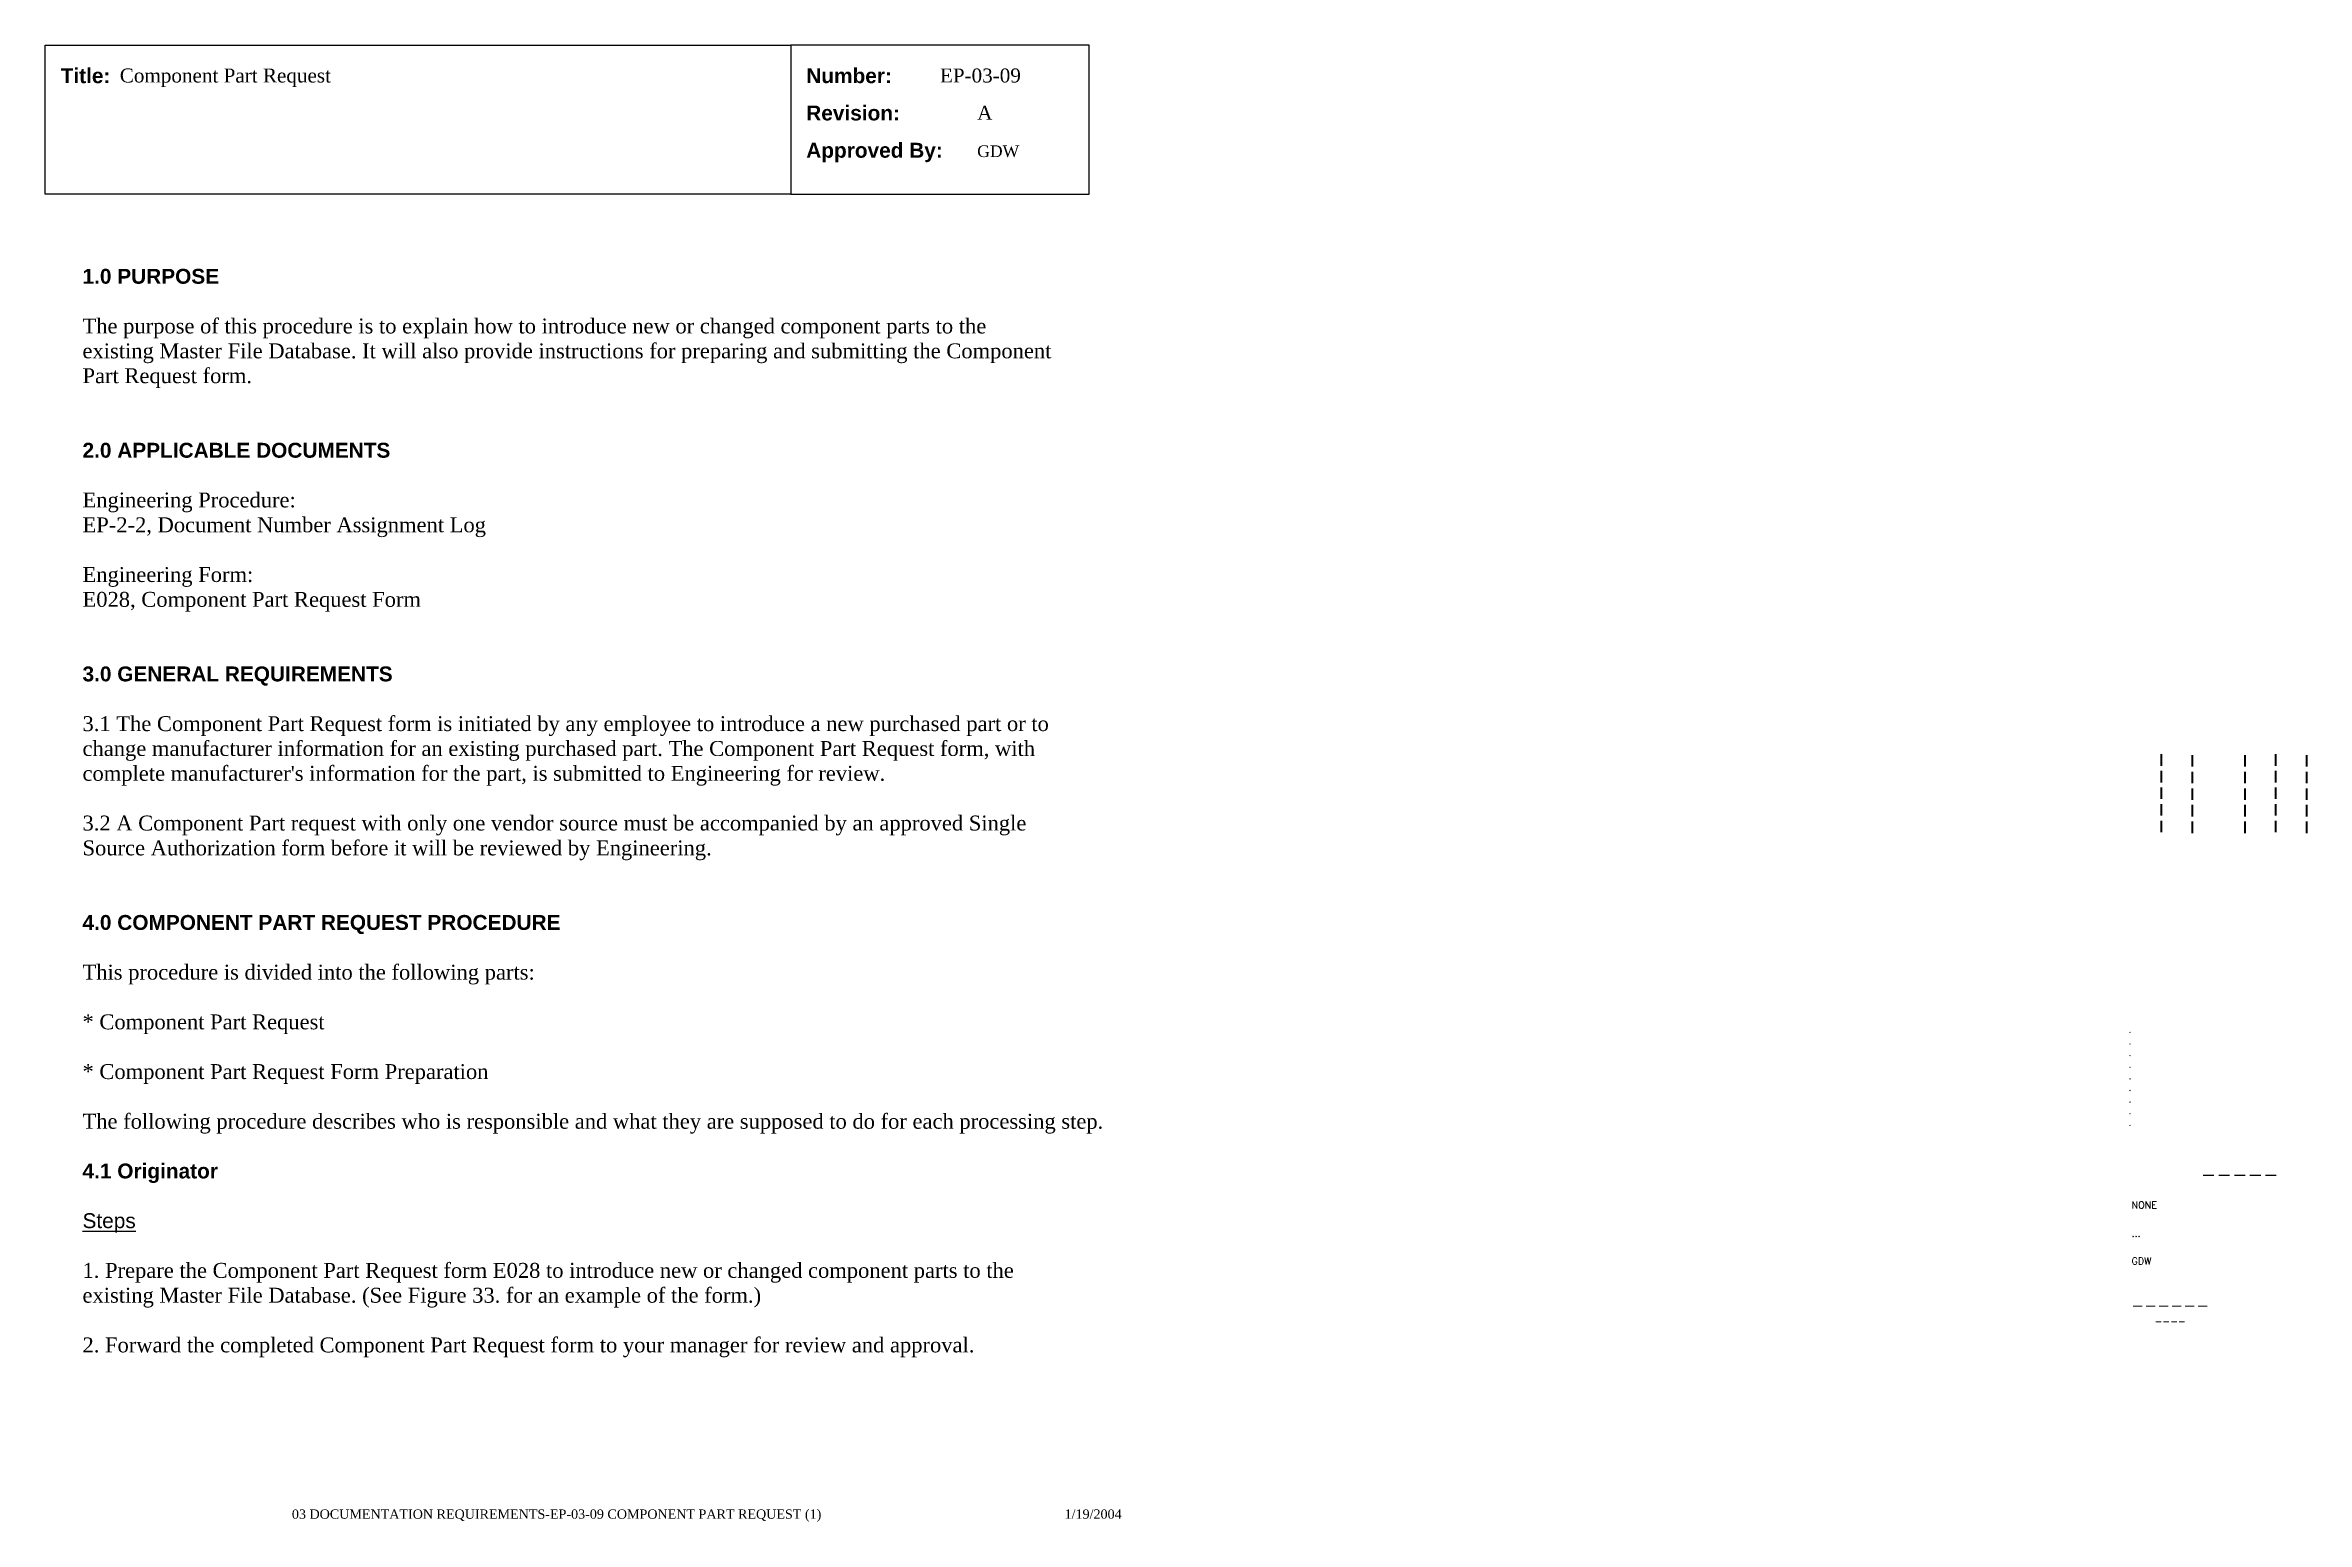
# Paper-space layout 'EP-03-09 Component Part Request (1)' of a CAD drawing. Header units: inches. Extents: x 1 to 31.3, y 0.2 to 20.
import ezdxf
from ezdxf.enums import TextEntityAlignment as Align

# ---------------------------------------------------------------- set-up
doc = ezdxf.new("R2010")
doc.units = ezdxf.units.IN
doc.header["$MEASUREMENT"] = 0
doc.layers.add('TitleBlock_Attributes', color=40, linetype='Continuous', plot=False)
doc.layers.add('TitleBlock_Atts_Print', color=1, linetype='Continuous')
doc.styles.get("Standard").update_dxf_attribs({"font": 'simplex.shx'})
doc.styles.add('style1', font='TIMES.TTF')
doc.styles.add('styleAtt', font='TIMES.TTF')
doc.styles.add('TBBIGTEXT', font='complex.shx')

# ---------------------------------------------------------------- blocks, each defined once
blk = doc.blocks.new('Test1')
at = {"layer": 'TitleBlock_Attributes', "style": 'TBBIGTEXT', "width": 0.8}
for tag, p, height in [('SideLine1', (29.492, 9.408), 0.25), ('SideLine2', (29.906, 9.396), 0.25), ('SideLine3', (30.612, 9.396), 0.25), ('SideLine4', (31.026, 9.408), 0.25), ('SideLine5', (31.44, 9.396), 0.25), ('File-Layout', (28.803, 3.641), 0.125)]:
    blk.add_attdef(tag, p, '', height=height, rotation=90, dxfattribs=at)
at = {"layer": 'TitleBlock_Attributes'}
for tag, p, height in [('REV1', (28.947, 6.754), 0.0625), ('REV2', (28.947, 6.598), 0.0625), ('REV3', (28.947, 6.442), 0.0625), ('REV4', (28.947, 6.286), 0.0625), ('REV5', (28.947, 6.13), 0.0625), ('REV6', (28.947, 5.974), 0.0625), ('REV7', (28.947, 5.818), 0.0625), ('REV8', (28.947, 5.662), 0.0625), ('REV9', (28.947, 5.506), 0.0625), ('SCALE', (28.983, 4.394), 0.0938), ('INCHARGE', (28.983, 4.016), 0.0938), ('DRW', (28.983, 3.641), 0.0938)]:
    blk.add_attdef(tag, p, '', height=height, dxfattribs=at)
at = {"layer": 'TitleBlock_Attributes', "style": 'TBBIGTEXT'}
for tag, height, p in [('PROJNUM', 0.188, (30.434, 4.761)), ('DWG_NUM', 0.156, (31.168, 4.127)), ('CUSTOMER', 0.156, (29.501, 3.017)), ('LOCATION', 0.0938, (29.501, 2.835)), ('DESC_1', 0.188, (29.501, 2.412)), ('DESC_2', 0.188, (29.501, 2.1)), ('DESC_3', 0.188, (29.501, 1.787))]:
    blk.add_attdef(tag, text='', height=height, dxfattribs=at).set_placement(p, align=Align.CENTER)
at = {"layer": 'TitleBlock_Attributes'}
blk.add_attdef('DRW_DATE', text='', height=0.0938, dxfattribs=at).set_placement((31.149, 3.648), align=Align.CENTER)

psp = doc.layouts.new('EP-03-09 Component Part Request (1)')

# ---------------------------------------------------------------- linework, layer by layer
for points in [[(1, 20), (11, 20), (11, 18), (1, 18)], [(11, 18), (15, 18), (15, 20), (11, 20)]]:
    psp.add_lwpolyline(points, close=True)

# ---------------------------------------------------------------- block references
ref = psp.add_blockref('Test1', (0, 0))
ref.add_attrib('CUSTOMER', '------', dxfattribs={"layer": 'TitleBlock_Attributes', "height": 0.1562, "style": 'TBBIGTEXT'}).set_placement((29.501, 3.017), align=Align.CENTER)
ref.add_attrib('LOCATION', '----', dxfattribs={"layer": 'TitleBlock_Attributes', "height": 0.0938, "style": 'TBBIGTEXT'}).set_placement((29.501, 2.835), align=Align.CENTER)
ref.add_attrib('DESC_1', 'Component Part Request', (2, 19.5), dxfattribs={"layer": 'TitleBlock_Atts_Print', "height": 0.1875, "style": 'styleAtt'})
ref.add_attrib('DESC_2', 'EP-03-09', (13, 19.5), dxfattribs={"layer": 'TitleBlock_Atts_Print', "height": 0.1875, "style": 'styleAtt'})
ref.add_attrib('DESC_3', 'A', (13.5, 19), dxfattribs={"layer": 'TitleBlock_Atts_Print', "height": 0.188, "style": 'styleAtt'})
ref.add_attrib('PROJNUM', '-----', dxfattribs={"layer": 'TitleBlock_Attributes', "height": 0.1875, "style": 'TBBIGTEXT'}).set_placement((30.434, 4.761), align=Align.CENTER)
ref.add_attrib('DWG_NUM', 'GDW', (13.5, 18.5), dxfattribs={"layer": 'TitleBlock_Atts_Print', "height": 0.1562, "style": 'styleAtt'})
ref.add_attrib('DRW_DATE', '1/19/2004', dxfattribs={"layer": 'TitleBlock_Atts_Print', "height": 0.125, "style": 'styleAtt'}).set_placement((15.055, 0.232), align=Align.CENTER)
ref.add_attrib('DRW', 'GDW', (28.983, 3.641), dxfattribs={"layer": 'TitleBlock_Attributes', "height": 0.0938})
ref.add_attrib('INCHARGE', '...', (28.983, 4.016), dxfattribs={"layer": 'TitleBlock_Attributes', "height": 0.0938})
ref.add_attrib('SCALE', 'NONE', (28.983, 4.394), dxfattribs={"layer": 'TitleBlock_Attributes', "height": 0.0938})
ref.add_attrib('REV1', '.', (28.947, 6.754), dxfattribs={"layer": 'TitleBlock_Attributes', "height": 0.0625})
ref.add_attrib('REV2', '.', (28.947, 6.598), dxfattribs={"layer": 'TitleBlock_Attributes', "height": 0.0625})
ref.add_attrib('REV3', '.', (28.947, 6.442), dxfattribs={"layer": 'TitleBlock_Attributes', "height": 0.0625})
ref.add_attrib('REV4', '.', (28.947, 6.286), dxfattribs={"layer": 'TitleBlock_Attributes', "height": 0.0625})
ref.add_attrib('REV5', '.', (28.947, 6.13), dxfattribs={"layer": 'TitleBlock_Attributes', "height": 0.0625})
ref.add_attrib('REV6', '.', (28.947, 5.974), dxfattribs={"layer": 'TitleBlock_Attributes', "height": 0.0625})
ref.add_attrib('REV7', '.', (28.947, 5.818), dxfattribs={"layer": 'TitleBlock_Attributes', "height": 0.0625})
ref.add_attrib('REV8', '.', (28.947, 5.662), dxfattribs={"layer": 'TitleBlock_Attributes', "height": 0.0625})
ref.add_attrib('REV9', '.', (28.947, 5.506), dxfattribs={"layer": 'TitleBlock_Attributes', "height": 0.0625})
ref.add_attrib('SideLine1', '-----', (29.492, 9.408), dxfattribs={"layer": 'TitleBlock_Attributes', "height": 0.25, "rotation": 90, "style": 'TBBIGTEXT', "width": 0.8})
ref.add_attrib('SideLine2', '-----', (29.906, 9.396), dxfattribs={"layer": 'TitleBlock_Attributes', "height": 0.25, "rotation": 90, "style": 'TBBIGTEXT', "width": 0.8})
ref.add_attrib('SideLine3', '-----', (30.612, 9.396), dxfattribs={"layer": 'TitleBlock_Attributes', "height": 0.25, "rotation": 90, "style": 'TBBIGTEXT', "width": 0.8})
ref.add_attrib('SideLine4', '-----', (31.026, 9.408), dxfattribs={"layer": 'TitleBlock_Attributes', "height": 0.25, "rotation": 90, "style": 'TBBIGTEXT', "width": 0.8})
ref.add_attrib('SideLine5', '-----', (31.44, 9.396), dxfattribs={"layer": 'TitleBlock_Attributes', "height": 0.25, "rotation": 90, "style": 'TBBIGTEXT', "width": 0.8})
ref.add_attrib('File-Layout', '03 DOCUMENTATION REQUIREMENTS-EP-03-09 COMPONENT PART REQUEST (1)', dxfattribs={"layer": 'TitleBlock_Atts_Print', "height": 0.125, "style": 'styleAtt'}).set_placement((7.859, 0.232), align=Align.CENTER)

# ---------------------------------------------------------------- texts
at = {"color": 5, "char_height": 0.2, "width": 2, "attachment_point": 1, "line_spacing_factor": 1.5, "style": 'style1'}
for s, insert in [('{\\fArial|b1|i0|c0|p34;Title:}', (1.207, 19.691)), ('{\\fArial|b1|i0|c0|p34;Number:\\PRevision:\\PApproved By:}', (11.207, 19.691))]:
    psp.add_mtext(s, dxfattribs=dict(at, insert=insert))
at = {"color": 5, "insert": (1.5, 17), "char_height": 0.2, "width": 13, "attachment_point": 1, "style": 'style1'}
psp.add_mtext("{\\fArial|b1|i0|c0|p34;1.0 PURPOSE\\P\\P}The purpose of this procedure is to explain how to introduce new or changed component parts to the existing Master File Database. It will also provide instructions for preparing and submitting the Component Part Request form.\\P\\P\\P{\\fArial|b1|i0|c0|p34;2.0 APPLICABLE DOCUMENTS\\P\\P}Engineering Procedure:\\PEP-2-2, Document Number Assignment Log\\P\\PEngineering Form:\\PE028, Component Part Request Form\\P\\P\\P{\\fArial|b1|i0|c0|p34;3.0 GENERAL REQUIREMENTS\\P\\P}3.1 The Component Part Request form is initiated by any employee to introduce a new purchased part or to change manufacturer information for an existing purchased part. The Component Part Request form, with complete manufacturer's information for the part, is submitted to Engineering for review.\\P\\P3.2 A Component Part request with only one vendor source must be accompanied by an approved Single Source Authorization form before it will be reviewed by Engineering.\\P\\P\\P{\\fArial|b1|i0|c0|p34;4.0 COMPONENT PART REQUEST PROCEDURE\\P\\P}This procedure is divided into the following parts:\\P\\P* Component Part Request\\P\\P* Component Part Request Form Preparation\\P\\PThe following procedure describes who is responsible and what they are supposed to do for each processing step.\\P\\P{\\fArial|b1|i0|c0|p34;4.1 Originator\\P\\P\\fArial|b0|i0|c0|p34;\\LSteps\\P\\P}1. Prepare the Component Part Request form E028 to introduce new or changed component parts to the existing Master File Database. (See Figure 33. for an example of the form.)\\P\\P2. Forward the completed Component Part Request form to your manager for review and approval.", dxfattribs=at)

doc.saveas('drawing.dxf')
